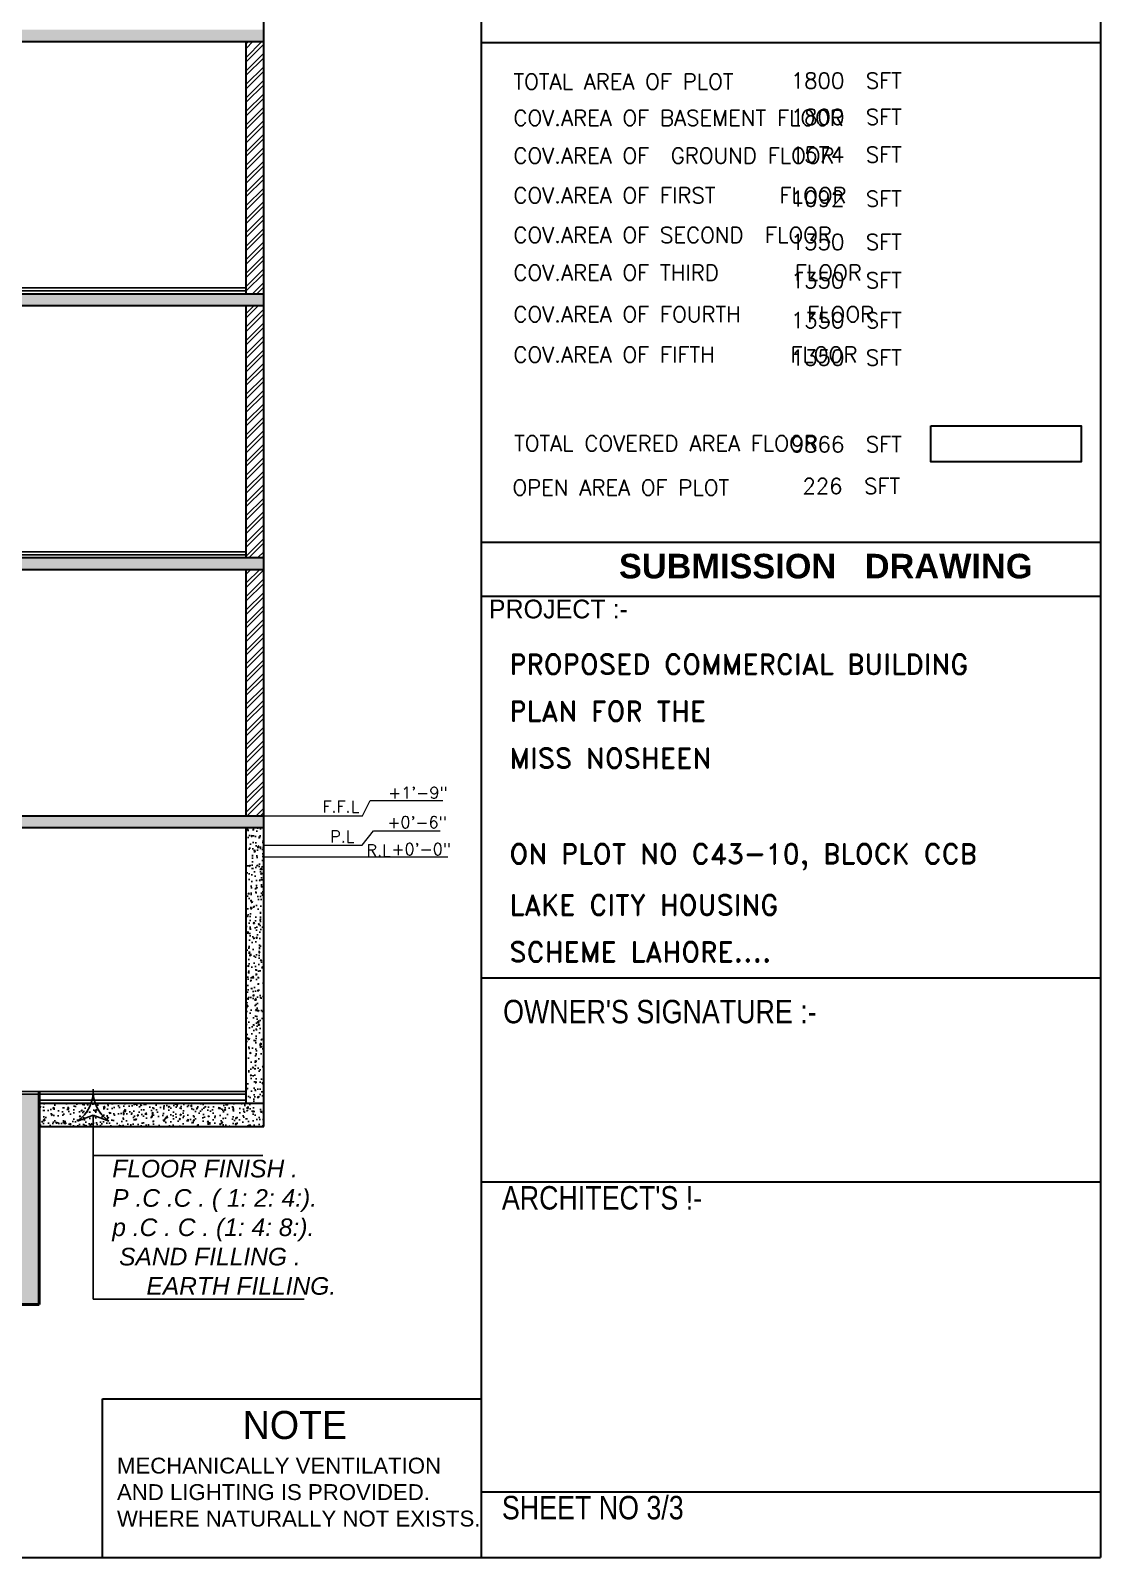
# Model space of a CAD drawing. Header units: inches. Extents: x 137014 to 144844, y -150241 to -148176.
# Drawn here: x 144294 to 144842, y -150184 to -149403 of the extents above; entities that cross this region are included whole.
import ezdxf

# ---------------------------------------------------------------- set-up
doc = ezdxf.new("R2010")
doc.units = ezdxf.units.IN
doc.header["$LTSCALE"] = 15
doc.header["$MEASUREMENT"] = 0
doc.layers.get('0').update_dxf_attribs({"linetype": 'CONTINUOUS'})
for name, color, linetype in [('doors', 34, 'CONTINUOUS'), ('HACH', 8, 'CONTINUOUS'), ('HATCH', 252, 'CONTINUOUS'), ('LETTERING', 51, 'CONTINUOUS'), ('stair', 31, 'CONTINUOUS'), ('TEXT', 2, 'CONTINUOUS')]:
    doc.layers.add(name, color=color, linetype=linetype)
for name, color, linetype, lineweight in [('SEAL', 5, 'CONTINUOUS', 5), ('SIZE', 7, 'CONTINUOUS', 20), ('stairs', 1, 'CONTINUOUS', 9), ('WALL', 1, 'CONTINUOUS', 30), ('WALLS', 1, 'CONTINUOUS', 50)]:
    doc.layers.add(name, color=color, linetype=linetype, lineweight=lineweight)
doc.styles.add('09 inch', font='arial.ttf', dxfattribs={"height": 9})
doc.styles.add('ROMANS', font='romans.shx')
doc.styles.add('ROMANTIC', font='rom_____.pfb')
doc.styles.add('SIZE', font='comic.ttf', dxfattribs={"height": 6})
doc.styles.get("Standard").update_dxf_attribs({"font": 'romand.shx', "height": 8})
doc.styles.add('style4', font='arial.ttf')
doc.styles.add('TITLE', font='technic_.ttf', dxfattribs={"height": 18})
pattern_1 = [(50, (-432.95, 3237.4475), (7.17260183, -0.62752135), [0.75, -8.25]), (355, (-432.95, 3237.4475), (-1.38751334, 7.52192134), [0.6, -6.6]), (100.4514445, (-432.3525, 3237.395), (5.78508847, 6.8943999), [0.63740192, -7.01142112]), (46.1842, (-432.95, 3239.4475), (10.6724133, -1.6551928), [1.125, -12.375]), (96.6356355, (-432.061, 3239.31), (9.34661946, 9.741186), [0.9561034, -10.5171376]), (351.184164, (-432.95, 3239.448), (9.34661945, 9.741186), [0.9, -9.9]), (21, (-431.95, 3238.9475), (5.96907052, -4.0261889), [0.75, -8.25]), (326, (-431.95, 3238.9475), (2.43315332, 7.25150045), [0.6, -6.6]), (71.4514447, (-431.453, 3238.612), (8.40222377, 3.22531153), [0.6374019, -7.01142112]), (37.5, (-432.9502, 3237.4475), (0.121598553, 3.328938538), [0, -6.52, 0, -6.7, 0, -6.625]), (7.5, (-432.9502, 3237.4475), (2.630695374, 3.94411712), [0, -3.82, 0, -6.37, 0, -2.525]), (327.5, (-435.1802, 3237.4475), (5.338224362, -0.225548717), [0, -2.5, 0, -7.8, 0, -10.35]), (317.5, (-436.18, 3237.4475), (5.83186169, 1.00104982), [0, -3.25, 0, -5.18, 0, -7.35])]
pattern_2 = [(45, (0, 0), (-3.44714556, 3.44714556), []), (45, (2.298, 0), (-3.44714556, 3.44714556), [])]

msp = doc.modelspace()

# ---------------------------------------------------------------- hatches: boundary and pattern name
at = {"layer": 'HACH', "ltscale": 5}
h = msp.add_hatch(dxfattribs=at)
h.set_pattern_fill('AR-CONC', color=256)
h.set_pattern_definition(pattern_1)
h.paths.add_polyline_path([(143693.36007, -149402.45726), (143693.36007, -149408.45726), (144413.36007, -149408.45726), (144413.36007, -149402.45726)])
h = msp.add_hatch(dxfattribs=at)
h.set_pattern_fill('AR-CONC', color=256)
h.set_pattern_definition(pattern_1)
h.paths.add_polyline_path([(143693.36007, -149537.45726), (143693.36007, -149543.45726), (144413.36007, -149543.45726), (144413.36007, -149537.45726)])
h = msp.add_hatch(dxfattribs=at)
h.set_pattern_fill('AR-CONC', color=256)
h.set_pattern_definition(pattern_1)
h.paths.add_polyline_path([(144413.36007, -149678.45726), (144413.36007, -149672.45726), (143813.36007, -149672.45726), (143813.36007, -149678.45726)])
h = msp.add_hatch(dxfattribs=at)
h.set_pattern_fill('AR-CONC', color=256)
h.set_pattern_definition(pattern_1)
h.paths.add_polyline_path([(144413.36007, -149810.45726), (144413.36007, -149804.45726), (143834.36007, -149804.45726), (143823.86007, -149804.45726), (143823.86007, -149811.95726), (143813.36007, -149811.95726), (143813.36007, -149819.45726), (143693.36007, -149819.45726), (143693.36007, -149825.45726), (143815.28286, -149825.45726), (143836.28286, -149810.45726)])
h = msp.add_hatch(dxfattribs=at)
h.set_pattern_fill('AR-CONC', color=256)
h.set_pattern_definition(pattern_1)
h.paths.add_polyline_path([(144404.36007, -149951.45726), (144413.36007, -149951.45726), (144413.36007, -149810.45726), (144404.36007, -149810.45726)])
h = msp.add_hatch(dxfattribs=at)
h.set_pattern_fill('AR-CONC', color=256)
h.set_pattern_definition(pattern_1)
h.paths.add_polyline_path([(144043.53506, -150045.45726), (144043.53506, -149946.95726), (144034.53506, -149946.95726), (144034.53506, -150045.45726), (143734.53506, -150045.45726), (143734.53506, -149946.95726), (143725.53506, -149946.95726), (143725.53506, -150054.45726), (144298.53506, -150054.45726), (144298.53506, -149946.95726), (144289.53506, -149946.95726), (144289.53506, -150045.45726)])
h = msp.add_hatch(dxfattribs=at)
h.set_pattern_fill('AR-CONC', color=256)
h.set_pattern_definition(pattern_1)
h.paths.add_polyline_path([(144298.53506, -149951.45726), (144298.53506, -149963.45726), (144413.36007, -149963.45726), (144413.36007, -149951.45726)])
at = {"layer": 'HATCH'}
h = msp.add_hatch(dxfattribs=at)
h.set_pattern_fill('ANSI32,_O', color=6, scale=13)
h.set_pattern_definition(pattern_2)
h.paths.add_polyline_path([(144413.36007, -149408.45726), (144404.36007, -149408.45726), (144404.36007, -149537.45726), (144413.36007, -149537.45726)])
h = msp.add_hatch(dxfattribs=at)
h.set_pattern_fill('ANSI32,_O', color=6, scale=13)
h.set_pattern_definition(pattern_2)
h.paths.add_polyline_path([(144404.36007, -149672.45726), (144413.36007, -149672.45726), (144413.36007, -149543.45726), (144404.36007, -149543.45726)])
h = msp.add_hatch(dxfattribs=at)
h.set_pattern_fill('ANSI32,_O', color=6, scale=13)
h.set_pattern_definition(pattern_2)
h.paths.add_polyline_path([(144404.36007, -149804.45726), (144413.36007, -149804.45726), (144413.36007, -149678.45726), (144404.36007, -149678.45726)])

# ---------------------------------------------------------------- linework, layer by layer
at = {"layer": 'doors', "ltscale": 22.5}
for p, q in [((144318.09081, -149960.6732), (144326.10824, -149957.71628)), ((144326.10824, -149957.71628), (144326.10824, -150051.81098)), ((144334.12567, -149960.6732), (144326.10824, -149957.71628)), ((144326.10824, -149978.20099), (144412.96809, -149978.20099)), ((144326.10824, -149978.20099), (144412.96809, -149978.20099)), ((144326.10824, -150051.81098), (144434.09994, -150051.81098))]:
    msp.add_line(p, q, dxfattribs=at)
for centre, start, end in [((144307.3816, -149945.27771), 304.822777, 3.08855231), ((144344.83489, -149945.27771), 176.91144769, 235.177223)]:
    msp.add_arc(centre, 18.75389, start, end, dxfattribs=at)
at = {"layer": 'stair'}
for p, q in [((144287.36007, -149534.45726), (144404.36007, -149534.45726)), ((144287.36007, -149535.95726), (144404.36007, -149535.95726)), ((144287.36007, -149669.45726), (144404.36007, -149669.45726)), ((144287.36007, -149670.95726), (144404.36007, -149670.95726)), ((143725.53506, -149945.45726), (144298.53506, -149945.45726)), ((143725.53506, -149946.95726), (144298.53506, -149946.95726)), ((144298.53506, -149945.45726), (144404.36007, -149945.45726)), ((144298.53506, -149946.95726), (144404.36007, -149946.95726)), ((144298.53506, -149949.95726), (144404.36007, -149949.95726))]:
    msp.add_line(p, q, dxfattribs=at)
at = {"layer": 'stairs', "ltscale": 5}
for p, q in [((144463.94896, -149804.45726), (144467.75232, -149796.70622)), ((144467.75232, -149796.70622), (144505.04087, -149796.70622)), ((144413.36007, -149804.45726), (144463.94896, -149804.45726)), ((144463.65812, -149819.45726), (144469.47142, -149812.22105)), ((144469.47142, -149812.22105), (144503.56834, -149812.22105)), ((144413.36007, -149819.45726), (144463.65812, -149819.45726)), ((144413.36007, -149825.45726), (144459.34613, -149825.45726)), ((144413.36007, -149825.45726), (144507.54675, -149825.45726))]:
    msp.add_line(p, q, dxfattribs=at)
at = {"layer": 'WALL'}
for p, q in [((144841.51063, -148298.08812), (144841.51063, -150183.87713)), ((144413.36007, -149963.45726), (144413.36007, -148961.45726)), ((144524.71063, -150183.87713), (144524.71063, -149059.95921)), ((143693.36007, -149408.45726), (144413.36007, -149408.45726)), ((144404.36007, -149537.45726), (144404.36007, -149408.45726)), ((144841.30226, -149409.08035), (144524.50227, -149409.08035)), ((143693.36007, -149537.45726), (144413.36007, -149537.45726)), ((143693.36007, -149543.45726), (144413.36007, -149543.45726)), ((144404.36007, -149672.45726), (144404.36007, -149543.45726)), ((144524.71063, -149664.48663), (144841.51063, -149664.48663)), ((144524.71063, -149664.48663), (144841.51063, -149664.48663)), ((143813.36007, -149672.45726), (144413.36007, -149672.45726)), ((143813.36007, -149678.45726), (144413.36007, -149678.45726)), ((144404.36007, -149804.45726), (144404.36007, -149678.45726)), ((144841.51063, -149692.33689), (144524.71063, -149692.33689)), ((143834.36007, -149804.45726), (144413.36007, -149804.45726)), ((143836.28286, -149810.45726), (144413.36007, -149810.45726)), ((144404.36007, -149951.45726), (144404.36007, -149810.45726)), ((144524.71063, -149887.40162), (144841.51063, -149887.40162)), ((144298.53506, -149951.45726), (144413.36007, -149951.45726)), ((144298.53506, -149963.45726), (144413.36007, -149963.45726)), ((144524.71063, -149991.81698), (144841.51063, -149991.81698)), ((144330.93465, -150183.87713), (144330.93465, -150102.68809)), ((144330.93465, -150102.68809), (144524.71063, -150102.68809)), ((144524.71063, -150150.286), (144841.51063, -150150.286)), ((142105.51063, -150183.87713), (144841.51063, -150183.87713))]:
    msp.add_line(p, q, dxfattribs=at)
msp.add_lwpolyline([(144754.68352, -149604.96434), (144831.57308, -149604.96434), (144831.57308, -149623.36702), (144754.68352, -149623.36702)], close=True, dxfattribs=at)
at = {"layer": 'WALLS', "ltscale": 5}
for p, q in [((144298.53506, -149945.45726), (144298.53506, -150054.45726)), ((144298.53506, -150054.45726), (143725.53506, -150054.45726))]:
    msp.add_line(p, q, dxfattribs=at)

# ---------------------------------------------------------------- texts
at = {"linetype": 'Continuous', "style": 'ROMANTIC'}
msp.add_text('NOTE', height=14.364, dxfattribs=at).set_placement((144402.62511, -150123.29795))
at = {"color": 1, "ltscale": 30, "insert": (144338.28565, -150132.84103), "char_height": 8.1225, "width": 188.7544621, "attachment_point": 1, "style": '09 inch'}
msp.add_mtext('MECHANICALLY VENTILATION \\PAND LIGHTING IS PROVIDED.\\PWHERE NATURALLY NOT EXISTS.', dxfattribs=at)
at = {"layer": 'LETTERING', "linetype": 'Continuous', "style": 'ROMANS'}
for s, p in [('TOTAL AREA OF PLOT', (144541.17425, -149432.93862)), ('                                       1800  SFT', (144450.96417, -149432.43739)), ('COV.AREA OF BASEMENT FLOOR', (144541.17425, -149451.50921)), ('                                       1800  SFT', (144450.96417, -149451.00799)), ('COV.AREA OF  GROUND FLOOR', (144541.17425, -149470.82195)), ('                                       1574  SFT', (144450.96417, -149470.32073)), ('COV.AREA OF FIRST    FLOOR', (144541.17425, -149491.1003)), ('                                       1092  SFT', (144450.96417, -149492.87247)), ('COV.AREA OF SECOND  FLOOR', (144541.17425, -149511.37872)), ('                                       1350  SFT', (144450.96417, -149514.99843)), ('COV.AREA OF THIRD     FLOOR', (144541.17425, -149530.69146)), ('                                       1350  SFT', (144450.96417, -149534.57185)), ('COV.AREA OF FOURTH    FLOOR', (144541.17425, -149551.93542)), ('                                       1350  SFT', (144450.96417, -149554.99598)), ('COV.AREA OF FIFTH     FLOOR', (144541.17425, -149572.58232)), ('                                       1350  SFT', (144450.96417, -149574.14362)), ('TOTAL COVERED AREA FLOOR', (144541.49484, -149618.01084)), ('                                       9866  SFT', (144450.96417, -149618.44843)), ('OPEN AREA OF PLOT', (144540.6211, -149640.59759)), ('                                        226  SFT', (144450.96417, -149639.82911))]:
    msp.add_text(s, height=7.9851072, dxfattribs=at).set_placement(p)
at = {"layer": 'LETTERING', "style": 'TITLE'}
for s, p in [("OWNER'S SIGNATURE :-", (144535.84904, -149910.64195)), ("ARCHITECT'S !-", (144535.23167, -150005.90627)), ('SHEET NO 3/3', (144535.23167, -150164.37529))]:
    msp.add_text(s, height=11.9776608, dxfattribs=at).set_placement(p)
at = {"layer": 'LETTERING', "linetype": 'Continuous', "insert": (144595.12442, -149670.49318), "char_height": 12.5640419, "width": 342.5310879, "attachment_point": 1}
msp.add_mtext('{\\fArial|b1|i0|c0|p34;SUBMISSION   DRAWING}', dxfattribs=at)
at = {"layer": 'SEAL'}
for s, p in [('PROPOSED COMMERCIAL BUILDING ', (144539.05324, -149732.12845)), ('PLAN FOR THE  ', (144539.05324, -149756.12845)), ('MISS NOSHEEN', (144539.05325, -149780.12845)), ('ON PLOT NO C43-10, BLOCK CCB ', (144539.05688, -149829.09206)), ('LAKE CITY HOUSING', (144539.05688, -149855.25926)), ('SCHEME LAHORE....', (144539.05688, -149879.25926))]:
    msp.add_text(s, height=10.2603417, dxfattribs=at).set_placement(p)
at = {"layer": 'SIZE', "style": 'SIZE'}
msp.add_text('PROJECT :-', height=9.582129, dxfattribs=at).set_placement((144528.52184, -149703.51754))
at = {"layer": 'TEXT', "ltscale": 5, "char_height": 6, "attachment_point": 4, "style": 'ROMANS'}
for s, insert, width in [('+1\'-9"', (144477.01743, -149792.66365), 38.5508537), ('F.F.L', (144443.44816, -149799.77069), 9.6104402), ('+0\'-6"', (144476.62995, -149807.78158), 9.6104402), ('P.L', (144447.35435, -149815.09504), 9.6104402), ('R.L', (144465.91789, -149822.24271), 9.6104402), ('+0\'-0"', (144478.73188, -149821.5551), 9.6104402)]:
    msp.add_mtext(s, dxfattribs=dict(at, insert=insert, width=width))
at = {"layer": 'TEXT', "ltscale": 22.5, "insert": (144335.85722, -149980.47492), "char_height": 9, "width": 141.9913043, "attachment_point": 1, "style": 'style4'}
msp.add_mtext('{\\fArial|b0|i1|c0|p34;\\C11;FLOOR FINISH .\\PP .C .C . ( 1: 2: 4:).\\Pp .C . C . (1: 4: 8:).\\P SAND FILLING .\\P     EARTH FILLING.}', dxfattribs=at)

doc.saveas('drawing.dxf')
